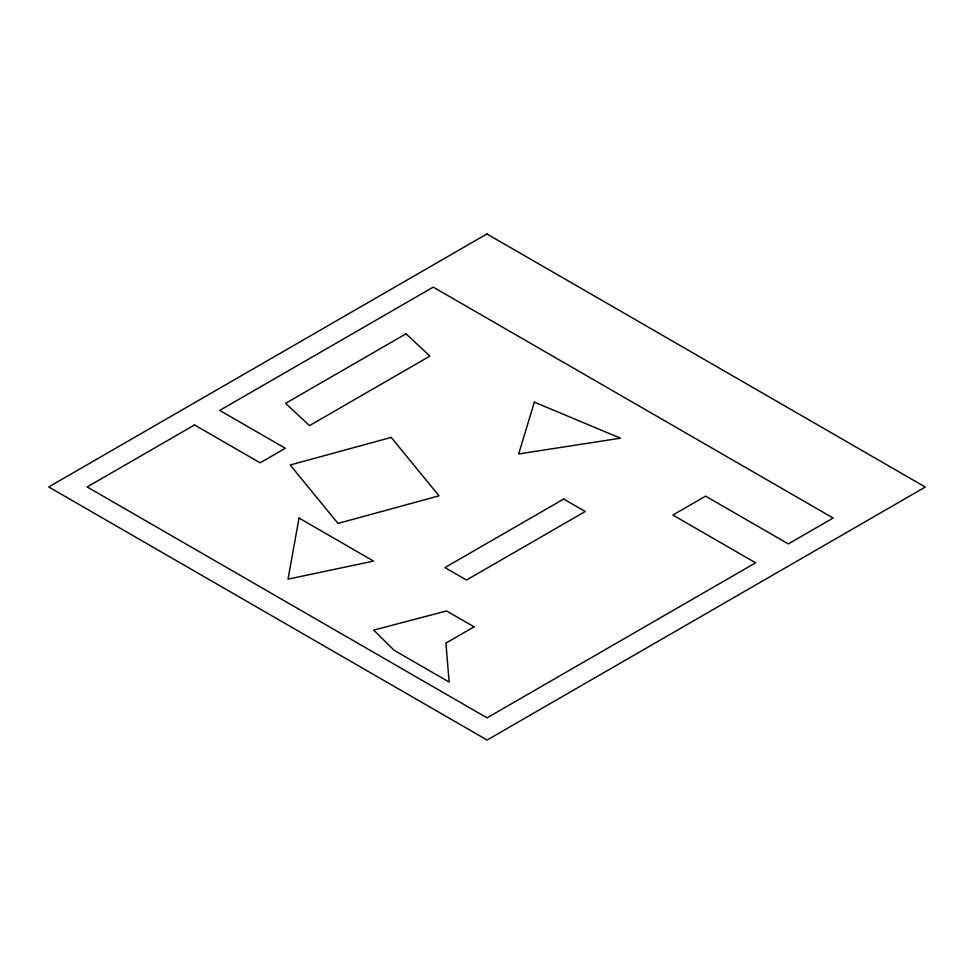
<?xml version="1.0" encoding="UTF-8"?>
<svg xmlns="http://www.w3.org/2000/svg" width="974" height="974" viewBox="0 0 974 974"><rect width="100%" height="100%" fill="white"/><g stroke="black" fill="none" stroke-linecap="round" stroke-linejoin="round"><path stroke-width="1.46" d="M299.03 518.046L288.024 579.14L373.566 561.085L299.03 518.046M534.349 402.152L518.655 453.945L620.487 438.19L534.349 402.152M486.915 233.955L48.7 486.951L487.085 740.045L925.3 487.049L486.915 233.955M194.52 424.956L87.161 486.951L487.085 717.85L755.605 562.814L672.864 515.051L705.602 496.143L788.343 543.918L833.172 518.034L433.247 287.135L219.722 410.419L285.321 448.284L260.131 462.833L194.52 424.956M406.012 333.814L285.577 403.346L309.513 425.614L429.948 356.082L406.012 333.814M563.69 499.041L444.948 567.598L466.497 580.041L585.24 511.484L563.69 499.041M474.058 626.842L445.922 643.084L449.124 682.031L394.141 650.291L373.675 630.117L446.555 610.954L474.058 626.842M391.207 437.411L290.167 464.988L338.002 523.415L439.043 495.839L391.207 437.411"/></g></svg>
